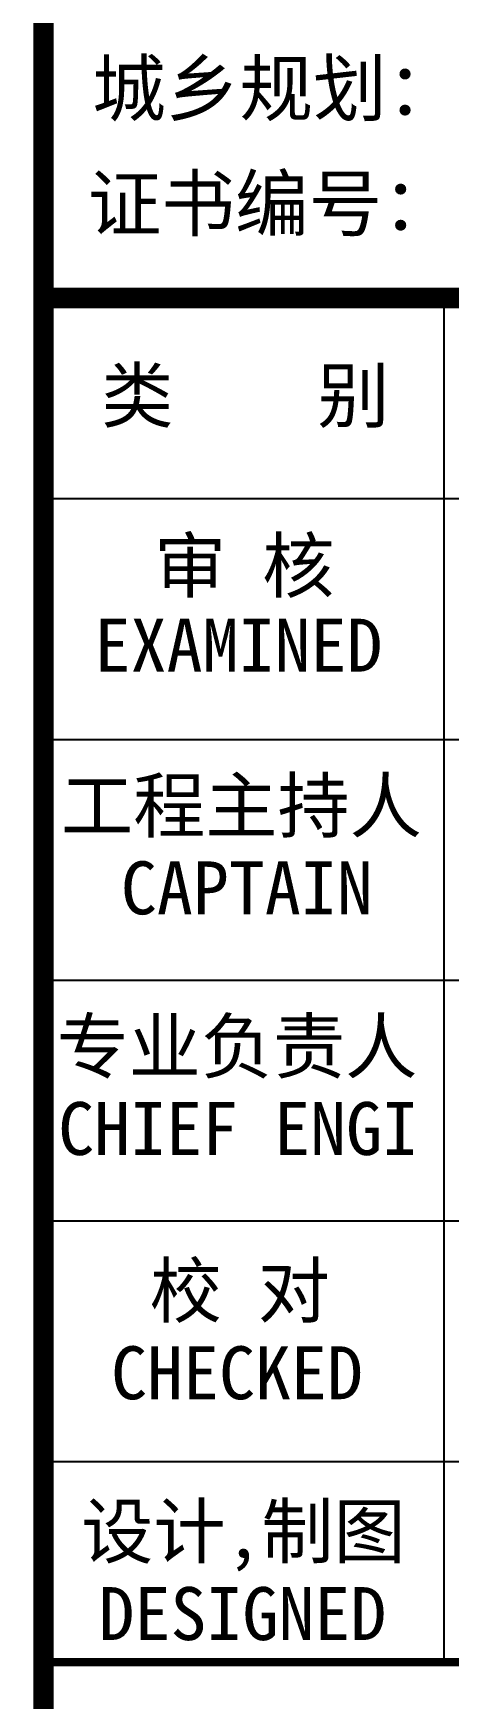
# Model space of a CAD drawing. Extents: x -518586 to 1253874, y -62343 to 661177.
# Drawn here: x 1242838 to 1246177, y 445122 to 458492 of the extents above; entities that cross this region are included whole.
import ezdxf

# ---------------------------------------------------------------- set-up
doc = ezdxf.new("R2010")
doc.units = 0
doc.header["$LTSCALE"] = 1000
doc.header["$MEASUREMENT"] = 0
doc.layers.add('图框', color=7, linetype='Continuous')
doc.styles.add('STYLE-黑体', font='simhei.ttf')
doc.styles.add('黑体', font='simhei.ttf')

msp = doc.modelspace()

# ---------------------------------------------------------------- linework, layer by layer
at = {"layer": '图框', "color": 0}
for p, q in [((1242920, 454756), (1252289, 454756)), ((1242920, 454756), (1252289, 454756)), ((1242920, 452823), (1252289, 452823)), ((1242920, 450891), (1252289, 450891)), ((1242920, 448958), (1252289, 448958)), ((1242920, 447026), (1252289, 447026)), ((1242920, 445415), (1252289, 445415))]:
    msp.add_line(p, q, dxfattribs=at)
at = {"layer": '图框', "color": 4, "const_width": 163}
msp.add_lwpolyline([(1242920, 470807), (1242920, 384707)], dxfattribs=at)
msp.add_lwpolyline([(1242920, 470807), (1252325, 470807), (1252325, 384707), (1242920, 384707)], close=True, dxfattribs=at)
at = {"layer": '图框', "color": 0}
for points, const_width in [([(1242920, 456367), (1252289, 456367)], 164), ([(1242920, 456367), (1252289, 456367)], 164), ([(1242920, 456367), (1252289, 456367)], 164), ([(1242920, 456367), (1252289, 456367)], 164), ([(1242920, 456367), (1252289, 456367)], 66.6), ([(1242920, 445415), (1252289, 445415)], 65.2)]:
    msp.add_lwpolyline(points, dxfattribs=dict(at, const_width=const_width))
for points in [[(1246141, 454756), (1246141, 456367)], [(1246141, 445415), (1246141, 454756)]]:
    msp.add_lwpolyline(points, dxfattribs=at)

# ---------------------------------------------------------------- texts
at = {"layer": '图框', "color": 4, "style": '黑体'}
for s, height, p in [('城乡规划：', 433.9, (1243311, 457833)), ('证书编号：皖 城规编(162037)', 433.86, (1243276, 456909))]:
    msp.add_text(s, height=height, dxfattribs=at).set_placement(p)
at = {"layer": '图框', "color": 0, "style": 'STYLE-黑体'}
for s, p in [('类    别 ', (1243384, 455372)), ('审 核', (1243809, 454006)), ('EXAMINED ', (1243331, 453367)), ('工程主持人', (1243061, 452080)), ('CAPTAIN', (1243542, 451419)), ('专业负责人', (1243025, 450147)), ('CHIEF ENGI', (1243038, 449487)), ('校 对', (1243773, 448186)), ('CHECKED  ', (1243463, 447526)), ('设计,制图', (1243223, 446254)), ('DESIGNED ', (1243362, 445593))]:
    msp.add_text(s, height=425.2, dxfattribs=at).set_placement(p)

doc.saveas('drawing.dxf')
